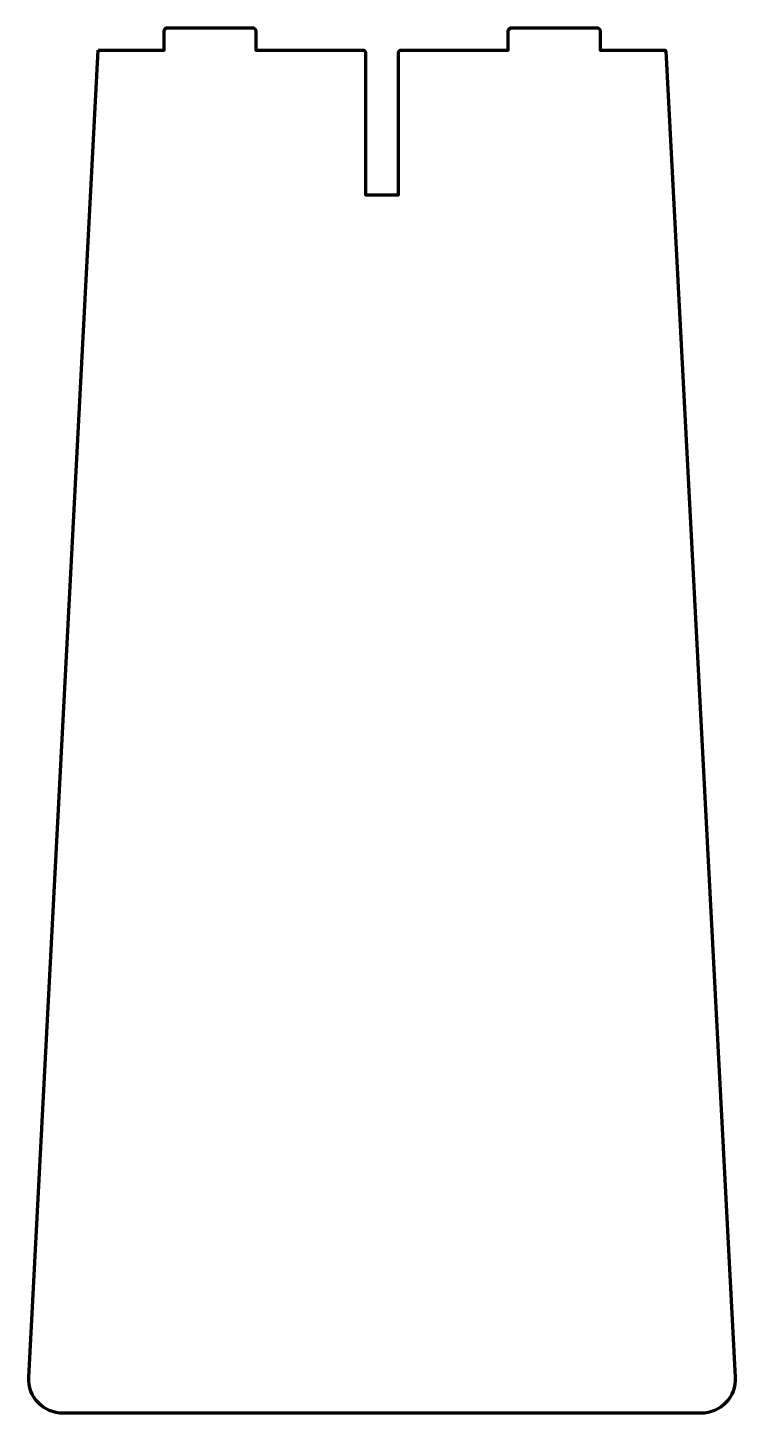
# Model space of a CAD drawing. Header units: inches. Extents: x 16.3 to 31.7, y -39.1 to -8.9.
import ezdxf

# ---------------------------------------------------------------- set-up
doc = ezdxf.new("R2010")
doc.units = ezdxf.units.IN
doc.header["$MEASUREMENT"] = 0
doc.layers.add('Outline', color=7, linetype='Continuous', lineweight=0)

msp = doc.modelspace()

# ---------------------------------------------------------------- linework, layer by layer
at = {"layer": 'Outline', "color": 18, "lineweight": 211, "true_color": 0x000000}
msp.add_open_spline([(17.817, -9.398), (17.817, -9.398), (16.302, -38.299), (16.302, -38.299), (16.279, -38.727), (16.62, -39.087), (17.049, -39.087), (17.049, -39.087), (30.947, -39.087), (30.947, -39.087), (31.376, -39.087), (31.717, -38.727), (31.694, -38.299), (31.694, -38.299), (30.181, -9.418), (30.181, -9.418), (30.18, -9.407), (30.17, -9.398), (30.159, -9.398), (30.159, -9.398), (30.159, -9.398), (30.159, -9.398), (30.159, -9.398), (28.75, -9.398), (28.75, -9.398), (28.75, -9.398), (28.75, -8.984), (28.75, -8.984), (28.75, -8.941), (28.714, -8.905), (28.671, -8.905), (28.671, -8.905), (26.829, -8.905), (26.829, -8.905), (26.785, -8.905), (26.75, -8.941), (26.75, -8.984), (26.75, -8.984), (26.75, -9.398), (26.75, -9.398), (26.75, -9.398), (24.4, -9.398), (24.4, -9.398), (24.378, -9.398), (24.36, -9.415), (24.36, -9.437), (24.36, -9.437), (24.36, -12.543), (24.36, -12.543), (24.36, -12.543), (23.636, -12.543), (23.636, -12.543), (23.636, -12.543), (23.636, -9.437), (23.636, -9.437), (23.636, -9.415), (23.618, -9.398), (23.596, -9.398), (23.596, -9.398), (21.247, -9.398), (21.247, -9.398), (21.247, -9.398), (21.247, -8.984), (21.247, -8.984), (21.247, -8.941), (21.212, -8.905), (21.169, -8.905), (21.169, -8.905), (19.328, -8.905), (19.328, -8.905), (19.285, -8.905), (19.25, -8.941), (19.25, -8.984), (19.25, -8.984), (19.25, -9.398), (19.25, -9.398), (19.25, -9.398), (17.817, -9.398), (17.817, -9.398)], degree=3, knots=[0, 0, 0, 0, 1, 1, 1, 2, 2, 2, 3, 3, 3, 4, 4, 4, 5, 5, 5, 6, 6, 6, 7, 7, 7, 8, 8, 8, 9, 9, 9, 10, 10, 10, 11, 11, 11, 12, 12, 12, 13, 13, 13, 14, 14, 14, 15, 15, 15, 16, 16, 16, 17, 17, 17, 18, 18, 18, 19, 19, 19, 20, 20, 20, 21, 21, 21, 22, 22, 22, 23, 23, 23, 24, 24, 24, 25, 25, 25, 26, 26, 26, 26], dxfattribs=at)

doc.saveas('drawing.dxf')
